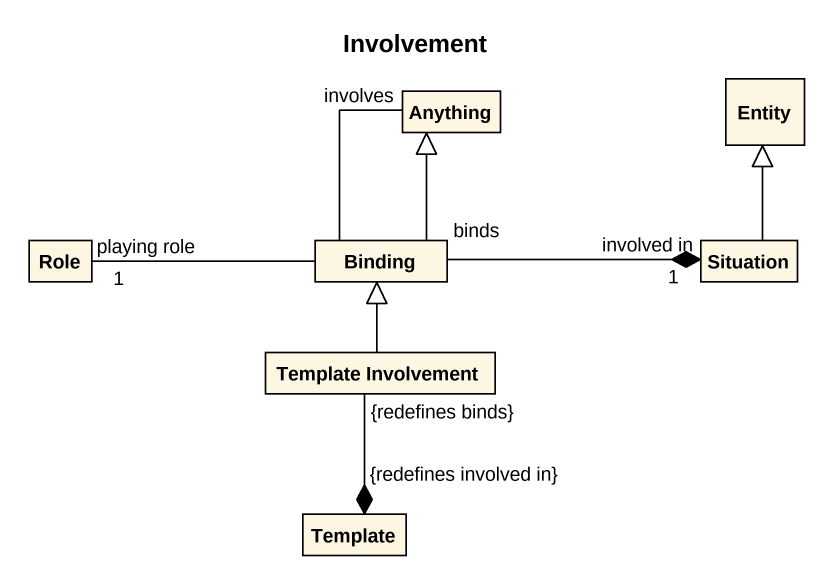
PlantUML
@startuml
title Involvement
hide circle
hide empty members
class Anything
class "Entity" as Entity_
class Role
class Binding
class Situation
class "Template Involvement" as Template_Involvement
class Template
Binding -up-|> Anything
Binding -up- "involves" Anything
Binding -left- "playing role\n1" Role
Binding "binds" -right-* "involved in\n1" Situation
Situation -up-|> Entity_
Template_Involvement -up-|> Binding
Template "{redefines involved in}" *-up- "{redefines binds}" Template_Involvement
@enduml
